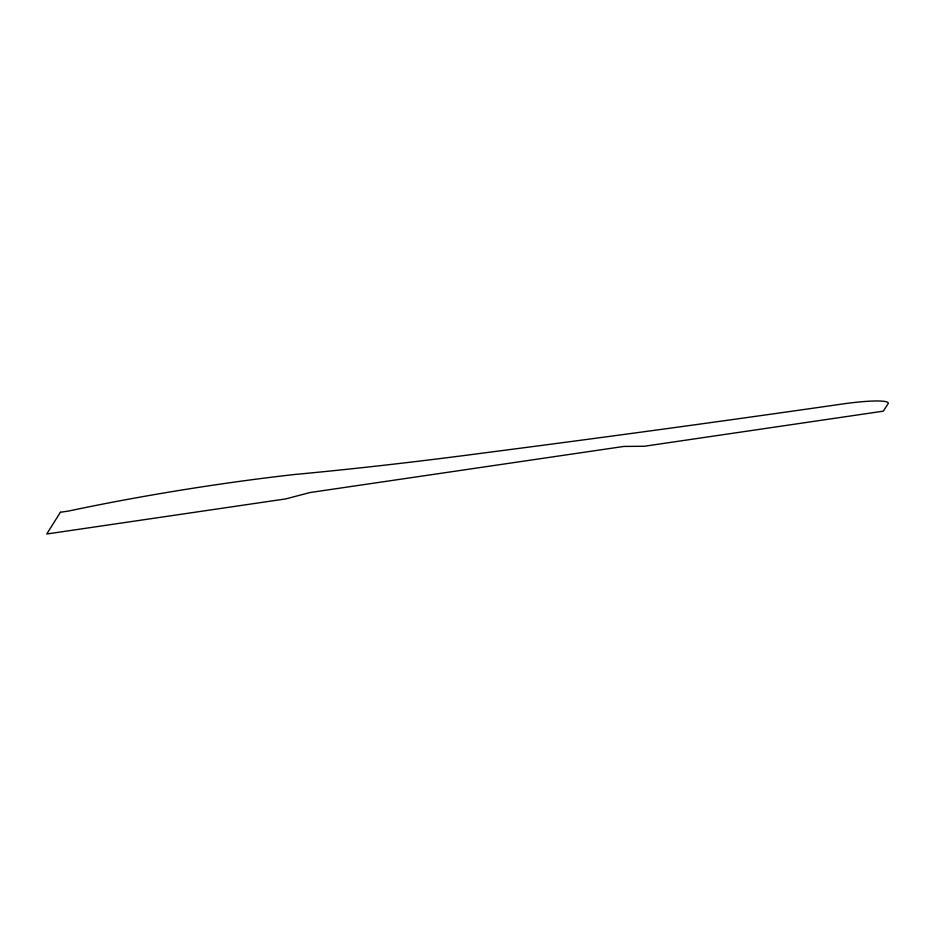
<?xml version="1.0" encoding="UTF-8"?>
<svg xmlns="http://www.w3.org/2000/svg" width="935" height="935" viewBox="0 0 935 935"><rect width="100%" height="100%" fill="white"/><g stroke="black" fill="none" stroke-linecap="round" stroke-linejoin="round"><path stroke-width="1.4" d="M60.424 512.251L46.75 534.002L285.759 498.904L310.128 492.511L623.832 446.439L644.285 446.264L883.294 411.166L888.25 403.476A52.909 6.451 -9.1 0 0 839.361 404.446A3231.629 393.834 -9.1 0 1 484.155 452.914A735.237 89.608 -9.1 0 1 294.303 474.524A309.438 37.716 -9.1 0 0 68.489 511.059L60.424 512.251"/></g></svg>
